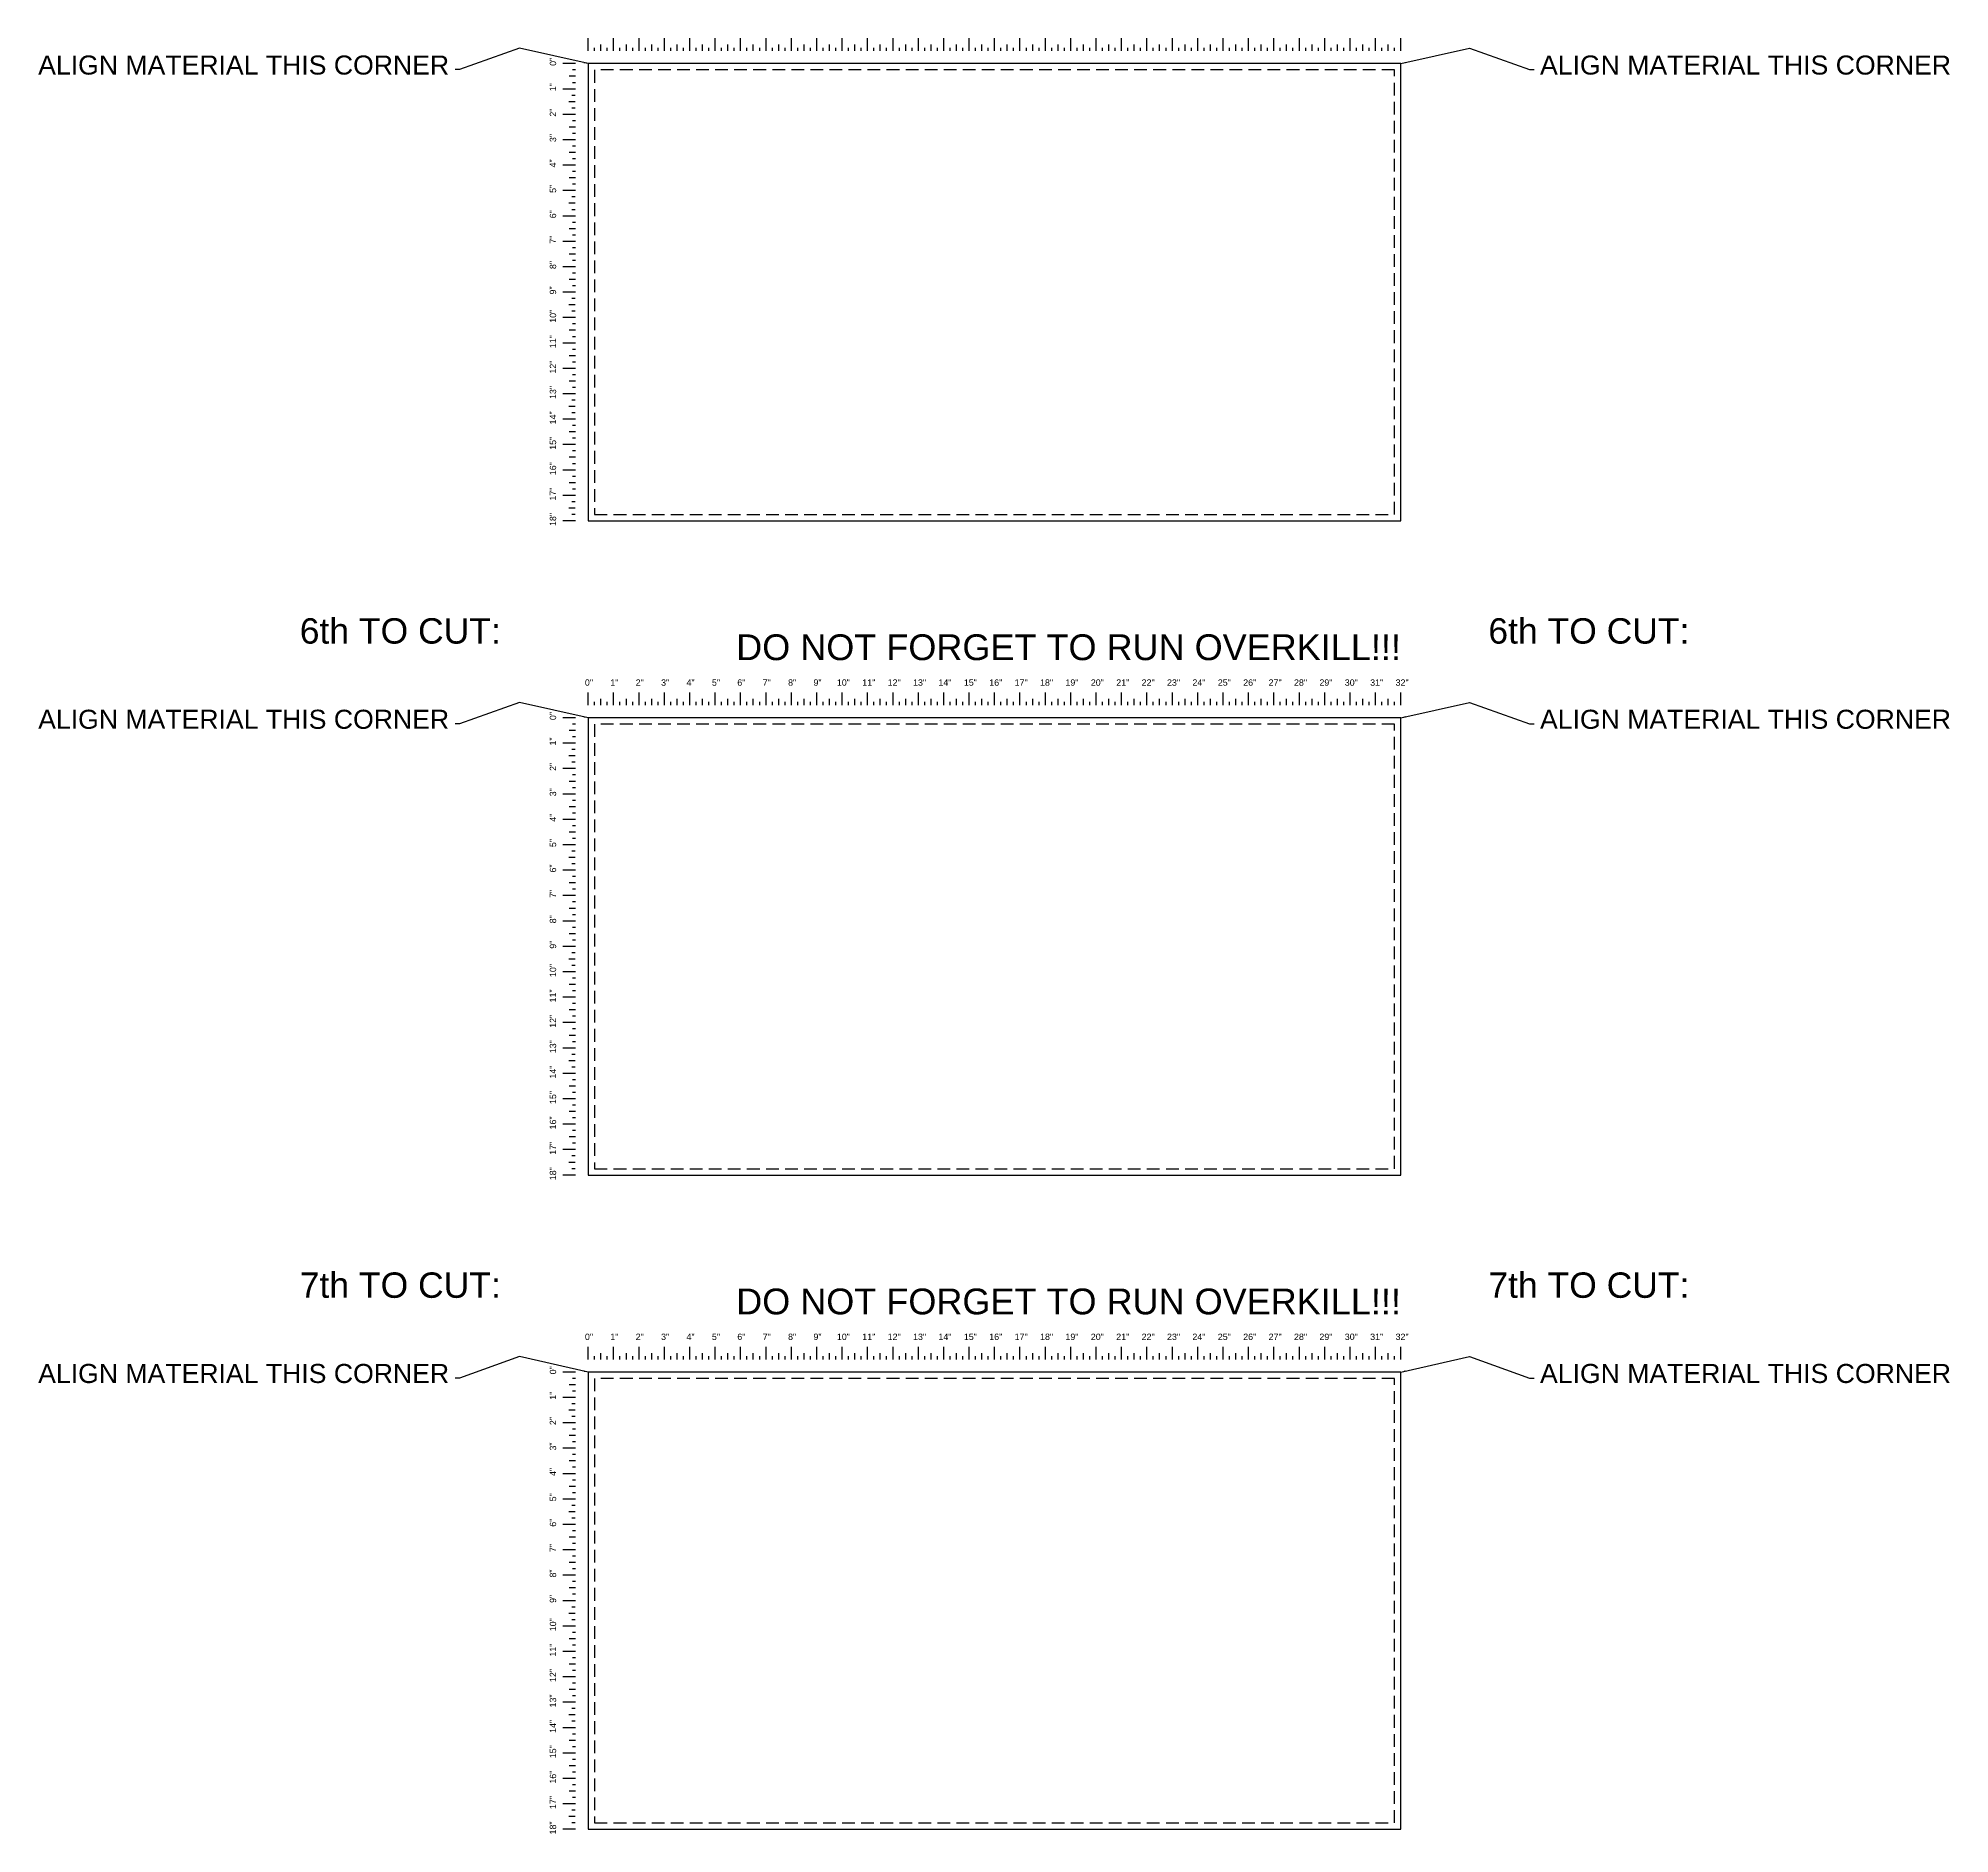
# Model space of a CAD drawing. Header units: inches. Extents: x 15 to 91, y 8 to 301.
# Drawn here: x 15.5 to 90.8, y 84.8 to 155.5 of the extents above; entities that cross this region are included whole.
import ezdxf

# ---------------------------------------------------------------- set-up
doc = ezdxf.new("R2010")
doc.units = ezdxf.units.IN
doc.header["$MEASUREMENT"] = 0
doc.linetypes.add('DASHED', pattern=[0.75, 0.5, -0.25])
doc.layers.get('Defpoints').update_dxf_attribs({"true_color": 0x000000})
doc.layers.add('2 - Engrave - Shallow (VECTOR)', color=1, linetype='Continuous', true_color=0xff0000)
doc.dimstyles.get("Standard").update_dxf_attribs({"dimtxt": 0.18, "dimasz": 0.18, "dimexe": 0.18, "dimexo": 0.0625, "dimgap": 0.09, "dimtad": 0, "dimtih": 1, "dimtoh": 1, "dimdec": 4, "dimzin": 0, "dimdsep": 46, "dimtxsty": 'Standard', "dimcen": 0.09, "dimadec": 0, "dimazin": 0, "dimtfac": 1, "dimtdec": 4, "dimtofl": 0, "dimtmove": 0, "dimatfit": 3, "dimfxl": 0, "dimtolj": 1, "dimtzin": 0, "dimarcsym": 0})

msp = doc.modelspace()

# ---------------------------------------------------------------- linework, layer by layer
at = {"layer": 'Defpoints'}
for p, q in [((37.14, 155.012), (37.14, 155.512)), ((37.39, 155.012), (37.39, 155.137)), ((37.64, 155.012), (37.64, 155.262)), ((37.89, 155.012), (37.89, 155.137)), ((38.14, 155.012), (38.14, 155.512)), ((38.39, 155.012), (38.39, 155.137)), ((38.64, 155.012), (38.64, 155.262)), ((38.89, 155.012), (38.89, 155.137)), ((39.14, 155.012), (39.14, 155.512)), ((39.39, 155.012), (39.39, 155.137)), ((39.64, 155.012), (39.64, 155.262)), ((39.89, 155.012), (39.89, 155.137)), ((40.14, 155.012), (40.14, 155.512)), ((40.39, 155.012), (40.39, 155.137)), ((40.64, 155.012), (40.64, 155.262)), ((40.89, 155.012), (40.89, 155.137)), ((41.14, 155.012), (41.14, 155.512)), ((41.39, 155.012), (41.39, 155.137)), ((41.64, 155.012), (41.64, 155.262)), ((41.89, 155.012), (41.89, 155.137)), ((42.14, 155.012), (42.14, 155.512)), ((42.39, 155.012), (42.39, 155.137)), ((42.64, 155.012), (42.64, 155.262)), ((42.89, 155.012), (42.89, 155.137)), ((43.14, 155.012), (43.14, 155.512)), ((43.39, 155.012), (43.39, 155.137)), ((43.64, 155.012), (43.64, 155.262)), ((43.89, 155.012), (43.89, 155.137)), ((44.14, 155.012), (44.14, 155.512)), ((44.39, 155.012), (44.39, 155.137)), ((44.64, 155.012), (44.64, 155.262)), ((44.89, 155.012), (44.89, 155.137)), ((45.14, 155.012), (45.14, 155.512)), ((45.39, 155.012), (45.39, 155.137)), ((45.64, 155.012), (45.64, 155.262)), ((45.89, 155.012), (45.89, 155.137)), ((46.14, 155.012), (46.14, 155.512)), ((46.39, 155.012), (46.39, 155.137)), ((46.64, 155.012), (46.64, 155.262)), ((46.89, 155.012), (46.89, 155.137)), ((47.14, 155.012), (47.14, 155.512)), ((47.39, 155.012), (47.39, 155.137)), ((47.64, 155.012), (47.64, 155.262)), ((47.89, 155.012), (47.89, 155.137)), ((48.14, 155.012), (48.14, 155.512)), ((48.39, 155.012), (48.39, 155.137)), ((48.64, 155.012), (48.64, 155.262)), ((48.89, 155.012), (48.89, 155.137)), ((49.14, 155.012), (49.14, 155.512)), ((49.39, 155.012), (49.39, 155.137)), ((49.64, 155.012), (49.64, 155.262)), ((49.89, 155.012), (49.89, 155.137)), ((50.14, 155.012), (50.14, 155.512)), ((50.39, 155.012), (50.39, 155.137)), ((50.64, 155.012), (50.64, 155.262)), ((50.89, 155.012), (50.89, 155.137)), ((51.14, 155.012), (51.14, 155.512)), ((51.39, 155.012), (51.39, 155.137)), ((51.64, 155.012), (51.64, 155.262)), ((51.89, 155.012), (51.89, 155.137)), ((52.14, 155.012), (52.14, 155.512)), ((52.39, 155.012), (52.39, 155.137)), ((52.64, 155.012), (52.64, 155.262)), ((52.89, 155.012), (52.89, 155.137)), ((53.14, 155.012), (53.14, 155.512)), ((53.39, 155.012), (53.39, 155.137)), ((53.64, 155.012), (53.64, 155.262)), ((53.89, 155.012), (53.89, 155.137)), ((54.14, 155.012), (54.14, 155.512)), ((54.39, 155.012), (54.39, 155.137)), ((54.64, 155.012), (54.64, 155.262)), ((54.89, 155.012), (54.89, 155.137)), ((55.14, 155.012), (55.14, 155.512)), ((55.39, 155.012), (55.39, 155.137)), ((55.64, 155.012), (55.64, 155.262)), ((55.89, 155.012), (55.89, 155.137)), ((56.14, 155.012), (56.14, 155.512)), ((56.39, 155.012), (56.39, 155.137)), ((56.64, 155.012), (56.64, 155.262)), ((56.89, 155.012), (56.89, 155.137)), ((57.14, 155.012), (57.14, 155.512)), ((57.39, 155.012), (57.39, 155.137)), ((57.64, 155.012), (57.64, 155.262)), ((57.89, 155.012), (57.89, 155.137)), ((58.14, 155.012), (58.14, 155.512)), ((58.39, 155.012), (58.39, 155.137)), ((58.64, 155.012), (58.64, 155.262)), ((58.89, 155.012), (58.89, 155.137)), ((59.14, 155.012), (59.14, 155.512)), ((59.39, 155.012), (59.39, 155.137)), ((59.64, 155.012), (59.64, 155.262)), ((59.89, 155.012), (59.89, 155.137)), ((60.14, 155.012), (60.14, 155.512)), ((60.39, 155.012), (60.39, 155.137)), ((60.64, 155.012), (60.64, 155.262)), ((60.89, 155.012), (60.89, 155.137)), ((61.14, 155.012), (61.14, 155.512)), ((61.39, 155.012), (61.39, 155.137)), ((61.64, 155.012), (61.64, 155.262)), ((61.89, 155.012), (61.89, 155.137)), ((62.14, 155.012), (62.14, 155.512)), ((62.39, 155.012), (62.39, 155.137)), ((62.64, 155.012), (62.64, 155.262)), ((62.89, 155.012), (62.89, 155.137)), ((63.14, 155.012), (63.14, 155.512)), ((63.39, 155.012), (63.39, 155.137)), ((63.64, 155.012), (63.64, 155.262)), ((63.89, 155.012), (63.89, 155.137)), ((64.14, 155.012), (64.14, 155.512)), ((64.39, 155.012), (64.39, 155.137)), ((64.64, 155.012), (64.64, 155.262)), ((64.89, 155.012), (64.89, 155.137)), ((65.14, 155.012), (65.14, 155.512)), ((65.39, 155.012), (65.39, 155.137)), ((65.64, 155.012), (65.64, 155.262)), ((65.89, 155.012), (65.89, 155.137)), ((66.14, 155.012), (66.14, 155.512)), ((66.39, 155.012), (66.39, 155.137)), ((66.64, 155.012), (66.64, 155.262)), ((66.89, 155.012), (66.89, 155.137)), ((67.14, 155.012), (67.14, 155.512)), ((67.39, 155.012), (67.39, 155.137)), ((67.64, 155.012), (67.64, 155.262)), ((67.89, 155.012), (67.89, 155.137)), ((68.14, 155.012), (68.14, 155.512)), ((68.39, 155.012), (68.39, 155.137)), ((68.64, 155.012), (68.64, 155.262)), ((68.89, 155.012), (68.89, 155.137)), ((69.14, 155.012), (69.14, 155.512)), ((36.64, 154.512), (36.14, 154.512)), ((36.64, 154.012), (36.39, 154.012)), ((36.64, 154.262), (36.515, 154.262)), ((36.64, 153.762), (36.515, 153.762)), ((36.64, 153.512), (36.14, 153.512)), ((36.625, 153.012), (36.375, 153.012)), ((36.625, 153.262), (36.5, 153.262)), ((36.64, 152.512), (36.14, 152.512)), ((36.625, 152.762), (36.5, 152.762)), ((36.64, 152.262), (36.515, 152.262)), ((36.64, 151.512), (36.14, 151.512)), ((36.64, 152.012), (36.39, 152.012)), ((36.64, 151.762), (36.515, 151.762)), ((36.64, 151.012), (36.39, 151.012)), ((36.64, 151.262), (36.515, 151.262)), ((36.64, 150.762), (36.515, 150.762)), ((36.64, 150.512), (36.14, 150.512)), ((36.64, 150.012), (36.39, 150.012)), ((36.64, 150.262), (36.515, 150.262)), ((36.64, 149.512), (36.14, 149.512)), ((36.625, 149.262), (36.5, 149.262)), ((36.64, 149.762), (36.515, 149.762)), ((36.64, 148.512), (36.14, 148.512)), ((36.625, 149.012), (36.375, 149.012)), ((36.625, 148.762), (36.5, 148.762)), ((36.64, 148.012), (36.39, 148.012)), ((36.64, 148.262), (36.515, 148.262)), ((36.64, 147.762), (36.515, 147.762)), ((36.64, 147.512), (36.14, 147.512)), ((36.64, 147.012), (36.39, 147.012)), ((36.64, 147.262), (36.515, 147.262)), ((36.64, 146.512), (36.14, 146.512)), ((36.64, 146.762), (36.515, 146.762)), ((36.64, 146.262), (36.515, 146.262)), ((36.64, 145.512), (36.14, 145.512)), ((36.64, 146.012), (36.39, 146.012)), ((36.64, 145.762), (36.515, 145.762)), ((36.625, 145.012), (36.375, 145.012)), ((36.625, 145.262), (36.5, 145.262)), ((36.625, 144.762), (36.5, 144.762)), ((36.64, 144.512), (36.14, 144.512)), ((36.64, 144.012), (36.39, 144.012)), ((36.64, 144.262), (36.515, 144.262)), ((36.64, 143.512), (36.14, 143.512)), ((36.64, 143.012), (36.39, 143.012)), ((36.64, 143.762), (36.515, 143.762)), ((36.64, 143.262), (36.515, 143.262)), ((36.64, 142.512), (36.14, 142.512)), ((36.64, 142.762), (36.515, 142.762)), ((36.64, 142.262), (36.515, 142.262)), ((36.64, 141.512), (36.14, 141.512)), ((36.64, 142.012), (36.39, 142.012)), ((36.64, 141.762), (36.515, 141.762)), ((36.625, 141.012), (36.375, 141.012)), ((36.625, 141.262), (36.5, 141.262)), ((36.625, 140.762), (36.5, 140.762)), ((36.64, 140.512), (36.14, 140.512)), ((36.64, 140.012), (36.39, 140.012)), ((36.64, 140.262), (36.515, 140.262)), ((36.64, 139.512), (36.14, 139.512)), ((36.64, 139.762), (36.515, 139.762)), ((36.64, 139.262), (36.515, 139.262)), ((36.64, 138.512), (36.14, 138.512)), ((36.64, 139.012), (36.39, 139.012)), ((36.64, 138.762), (36.515, 138.762)), ((36.64, 138.012), (36.39, 138.012)), ((36.64, 138.262), (36.515, 138.262)), ((36.64, 137.762), (36.515, 137.762)), ((36.64, 137.512), (36.14, 137.512)), ((36.625, 137.012), (36.375, 137.012)), ((36.625, 137.262), (36.5, 137.262)), ((36.64, 136.512), (36.14, 136.512)), ((36.625, 136.762), (36.5, 136.762)), ((37.14, 129.255), (37.14, 129.755)), ((37.64, 129.255), (37.64, 129.505)), ((38.14, 129.255), (38.14, 129.755)), ((38.64, 129.255), (38.64, 129.505)), ((39.14, 129.255), (39.14, 129.755)), ((39.64, 129.255), (39.64, 129.505)), ((40.14, 129.255), (40.14, 129.755)), ((40.64, 129.255), (40.64, 129.505)), ((41.14, 129.255), (41.14, 129.755)), ((41.64, 129.255), (41.64, 129.505)), ((42.14, 129.255), (42.14, 129.755)), ((42.64, 129.255), (42.64, 129.505)), ((43.14, 129.255), (43.14, 129.755)), ((43.64, 129.255), (43.64, 129.505)), ((44.14, 129.255), (44.14, 129.755)), ((44.64, 129.255), (44.64, 129.505)), ((45.14, 129.255), (45.14, 129.755)), ((45.64, 129.255), (45.64, 129.505)), ((46.14, 129.255), (46.14, 129.755)), ((46.64, 129.255), (46.64, 129.505)), ((47.14, 129.255), (47.14, 129.755)), ((47.64, 129.255), (47.64, 129.505)), ((48.14, 129.255), (48.14, 129.755)), ((48.64, 129.255), (48.64, 129.505)), ((49.14, 129.255), (49.14, 129.755)), ((49.64, 129.255), (49.64, 129.505)), ((50.14, 129.255), (50.14, 129.755)), ((50.64, 129.255), (50.64, 129.505)), ((51.14, 129.255), (51.14, 129.755)), ((51.64, 129.255), (51.64, 129.505)), ((52.14, 129.255), (52.14, 129.755)), ((52.64, 129.255), (52.64, 129.505)), ((53.14, 129.255), (53.14, 129.755)), ((53.64, 129.255), (53.64, 129.505)), ((54.14, 129.255), (54.14, 129.755)), ((54.64, 129.255), (54.64, 129.505)), ((55.14, 129.255), (55.14, 129.755)), ((55.64, 129.255), (55.64, 129.505)), ((56.14, 129.255), (56.14, 129.755)), ((56.64, 129.255), (56.64, 129.505)), ((57.14, 129.255), (57.14, 129.755)), ((57.64, 129.255), (57.64, 129.505)), ((58.14, 129.255), (58.14, 129.755)), ((58.64, 129.255), (58.64, 129.505)), ((59.14, 129.255), (59.14, 129.755)), ((59.64, 129.255), (59.64, 129.505)), ((60.14, 129.255), (60.14, 129.755)), ((60.64, 129.255), (60.64, 129.505)), ((61.14, 129.255), (61.14, 129.755)), ((61.64, 129.255), (61.64, 129.505)), ((62.14, 129.255), (62.14, 129.755)), ((62.64, 129.255), (62.64, 129.505)), ((63.14, 129.255), (63.14, 129.755)), ((63.64, 129.255), (63.64, 129.505)), ((64.14, 129.255), (64.14, 129.755)), ((64.64, 129.255), (64.64, 129.505)), ((65.14, 129.255), (65.14, 129.755)), ((65.64, 129.255), (65.64, 129.505)), ((66.14, 129.255), (66.14, 129.755)), ((66.64, 129.255), (66.64, 129.505)), ((67.14, 129.255), (67.14, 129.755)), ((67.64, 129.255), (67.64, 129.505)), ((68.14, 129.255), (68.14, 129.755)), ((68.64, 129.255), (68.64, 129.505)), ((69.14, 129.255), (69.14, 129.755)), ((36.64, 128.755), (36.14, 128.755)), ((37.39, 129.255), (37.39, 129.38)), ((37.89, 129.255), (37.89, 129.38)), ((38.39, 129.255), (38.39, 129.38)), ((38.89, 129.255), (38.89, 129.38)), ((39.39, 129.255), (39.39, 129.38)), ((39.89, 129.255), (39.89, 129.38)), ((40.39, 129.255), (40.39, 129.38)), ((40.89, 129.255), (40.89, 129.38)), ((41.39, 129.255), (41.39, 129.38)), ((41.89, 129.255), (41.89, 129.38)), ((42.39, 129.255), (42.39, 129.38)), ((42.89, 129.255), (42.89, 129.38)), ((43.39, 129.255), (43.39, 129.38)), ((43.89, 129.255), (43.89, 129.38)), ((44.39, 129.255), (44.39, 129.38)), ((44.89, 129.255), (44.89, 129.38)), ((45.39, 129.255), (45.39, 129.38)), ((45.89, 129.255), (45.89, 129.38)), ((46.39, 129.255), (46.39, 129.38)), ((46.89, 129.255), (46.89, 129.38)), ((47.39, 129.255), (47.39, 129.38)), ((47.89, 129.255), (47.89, 129.38)), ((48.39, 129.255), (48.39, 129.38)), ((48.89, 129.255), (48.89, 129.38)), ((49.39, 129.255), (49.39, 129.38)), ((49.89, 129.255), (49.89, 129.38)), ((50.39, 129.255), (50.39, 129.38)), ((50.89, 129.255), (50.89, 129.38)), ((51.39, 129.255), (51.39, 129.38)), ((51.89, 129.255), (51.89, 129.38)), ((52.39, 129.255), (52.39, 129.38)), ((52.89, 129.255), (52.89, 129.38)), ((53.39, 129.255), (53.39, 129.38)), ((53.89, 129.255), (53.89, 129.38)), ((54.39, 129.255), (54.39, 129.38)), ((54.89, 129.255), (54.89, 129.38)), ((55.39, 129.255), (55.39, 129.38)), ((55.89, 129.255), (55.89, 129.38)), ((56.39, 129.255), (56.39, 129.38)), ((56.89, 129.255), (56.89, 129.38)), ((57.39, 129.255), (57.39, 129.38)), ((57.89, 129.255), (57.89, 129.38)), ((58.39, 129.255), (58.39, 129.38)), ((58.89, 129.255), (58.89, 129.38)), ((59.39, 129.255), (59.39, 129.38)), ((59.89, 129.255), (59.89, 129.38)), ((60.39, 129.255), (60.39, 129.38)), ((60.89, 129.255), (60.89, 129.38)), ((61.39, 129.255), (61.39, 129.38)), ((61.89, 129.255), (61.89, 129.38)), ((62.39, 129.255), (62.39, 129.38)), ((62.89, 129.255), (62.89, 129.38)), ((63.39, 129.255), (63.39, 129.38)), ((63.89, 129.255), (63.89, 129.38)), ((64.39, 129.255), (64.39, 129.38)), ((64.89, 129.255), (64.89, 129.38)), ((65.39, 129.255), (65.39, 129.38)), ((65.89, 129.255), (65.89, 129.38)), ((66.39, 129.255), (66.39, 129.38)), ((66.89, 129.255), (66.89, 129.38)), ((67.39, 129.255), (67.39, 129.38)), ((67.89, 129.255), (67.89, 129.38)), ((68.39, 129.255), (68.39, 129.38)), ((68.89, 129.255), (68.89, 129.38)), ((36.64, 128.255), (36.39, 128.255)), ((36.64, 128.505), (36.515, 128.505)), ((36.64, 128.005), (36.515, 128.005)), ((36.64, 127.755), (36.14, 127.755)), ((36.625, 127.255), (36.375, 127.255)), ((36.625, 127.505), (36.5, 127.505)), ((36.64, 126.755), (36.14, 126.755)), ((36.625, 127.005), (36.5, 127.005)), ((36.64, 126.505), (36.515, 126.505)), ((36.64, 125.755), (36.14, 125.755)), ((36.64, 126.255), (36.39, 126.255)), ((36.64, 126.005), (36.515, 126.005)), ((36.64, 125.255), (36.39, 125.255)), ((36.64, 125.505), (36.515, 125.505)), ((36.64, 125.005), (36.515, 125.005)), ((36.64, 124.755), (36.14, 124.755)), ((36.64, 124.255), (36.39, 124.255)), ((36.64, 124.505), (36.515, 124.505)), ((36.64, 123.755), (36.14, 123.755)), ((36.625, 123.505), (36.5, 123.505)), ((36.64, 124.005), (36.515, 124.005)), ((36.64, 122.755), (36.14, 122.755)), ((36.625, 123.255), (36.375, 123.255)), ((36.625, 123.005), (36.5, 123.005)), ((36.64, 122.255), (36.39, 122.255)), ((36.64, 122.505), (36.515, 122.505)), ((36.64, 122.005), (36.515, 122.005)), ((36.64, 121.755), (36.14, 121.755)), ((36.64, 121.255), (36.39, 121.255)), ((36.64, 121.505), (36.515, 121.505)), ((36.64, 120.755), (36.14, 120.755)), ((36.64, 121.005), (36.515, 121.005)), ((36.64, 120.505), (36.515, 120.505)), ((36.64, 119.755), (36.14, 119.755)), ((36.64, 120.255), (36.39, 120.255)), ((36.64, 120.005), (36.515, 120.005)), ((36.625, 119.255), (36.375, 119.255)), ((36.625, 119.505), (36.5, 119.505)), ((36.625, 119.005), (36.5, 119.005)), ((36.64, 118.755), (36.14, 118.755)), ((36.64, 118.255), (36.39, 118.255)), ((36.64, 118.505), (36.515, 118.505)), ((36.64, 117.755), (36.14, 117.755)), ((36.64, 118.005), (36.515, 118.005)), ((36.64, 117.505), (36.515, 117.505)), ((36.64, 116.755), (36.14, 116.755)), ((36.64, 117.255), (36.39, 117.255)), ((36.64, 117.005), (36.515, 117.005)), ((36.64, 116.255), (36.39, 116.255)), ((36.64, 116.505), (36.515, 116.505)), ((36.64, 116.005), (36.515, 116.005)), ((36.64, 115.755), (36.14, 115.755)), ((36.625, 115.255), (36.375, 115.255)), ((36.625, 115.505), (36.5, 115.505)), ((36.64, 114.755), (36.14, 114.755)), ((36.625, 115.005), (36.5, 115.005)), ((36.64, 114.505), (36.515, 114.505)), ((36.64, 113.755), (36.14, 113.755)), ((36.64, 114.255), (36.39, 114.255)), ((36.64, 114.005), (36.515, 114.005)), ((36.64, 113.255), (36.39, 113.255)), ((36.64, 113.505), (36.515, 113.505)), ((36.64, 113.005), (36.515, 113.005)), ((36.64, 112.755), (36.14, 112.755)), ((36.64, 112.255), (36.39, 112.255)), ((36.64, 112.505), (36.515, 112.505)), ((36.64, 111.755), (36.14, 111.755)), ((36.625, 111.505), (36.5, 111.505)), ((36.64, 112.005), (36.515, 112.005)), ((36.64, 110.755), (36.14, 110.755)), ((36.625, 111.255), (36.375, 111.255)), ((36.625, 111.005), (36.5, 111.005)), ((37.14, 103.498), (37.14, 103.998)), ((38.14, 103.498), (38.14, 103.998)), ((39.14, 103.498), (39.14, 103.998)), ((40.14, 103.498), (40.14, 103.998)), ((41.14, 103.498), (41.14, 103.998)), ((42.14, 103.498), (42.14, 103.998)), ((43.14, 103.498), (43.14, 103.998)), ((44.14, 103.498), (44.14, 103.998)), ((45.14, 103.498), (45.14, 103.998)), ((46.14, 103.498), (46.14, 103.998)), ((47.14, 103.498), (47.14, 103.998)), ((48.14, 103.498), (48.14, 103.998)), ((49.14, 103.498), (49.14, 103.998)), ((50.14, 103.498), (50.14, 103.998)), ((51.14, 103.498), (51.14, 103.998)), ((52.14, 103.498), (52.14, 103.998)), ((53.14, 103.498), (53.14, 103.998)), ((54.14, 103.498), (54.14, 103.998)), ((55.14, 103.498), (55.14, 103.998)), ((56.14, 103.498), (56.14, 103.998)), ((57.14, 103.498), (57.14, 103.998)), ((58.14, 103.498), (58.14, 103.998)), ((59.14, 103.498), (59.14, 103.998)), ((60.14, 103.498), (60.14, 103.998)), ((61.14, 103.498), (61.14, 103.998)), ((62.14, 103.498), (62.14, 103.998)), ((63.14, 103.498), (63.14, 103.998)), ((64.14, 103.498), (64.14, 103.998)), ((65.14, 103.498), (65.14, 103.998)), ((66.14, 103.498), (66.14, 103.998)), ((67.14, 103.498), (67.14, 103.998)), ((68.14, 103.498), (68.14, 103.998)), ((69.14, 103.498), (69.14, 103.998)), ((37.39, 103.498), (37.39, 103.623)), ((37.64, 103.498), (37.64, 103.748)), ((37.89, 103.498), (37.89, 103.623)), ((38.39, 103.498), (38.39, 103.623)), ((38.64, 103.498), (38.64, 103.748)), ((38.89, 103.498), (38.89, 103.623)), ((39.39, 103.498), (39.39, 103.623)), ((39.64, 103.498), (39.64, 103.748)), ((39.89, 103.498), (39.89, 103.623)), ((40.39, 103.498), (40.39, 103.623)), ((40.64, 103.498), (40.64, 103.748)), ((40.89, 103.498), (40.89, 103.623)), ((41.39, 103.498), (41.39, 103.623)), ((41.64, 103.498), (41.64, 103.748)), ((41.89, 103.498), (41.89, 103.623)), ((42.39, 103.498), (42.39, 103.623)), ((42.64, 103.498), (42.64, 103.748)), ((42.89, 103.498), (42.89, 103.623)), ((43.39, 103.498), (43.39, 103.623)), ((43.64, 103.498), (43.64, 103.748)), ((43.89, 103.498), (43.89, 103.623)), ((44.39, 103.498), (44.39, 103.623)), ((44.64, 103.498), (44.64, 103.748)), ((44.89, 103.498), (44.89, 103.623)), ((45.39, 103.498), (45.39, 103.623)), ((45.64, 103.498), (45.64, 103.748)), ((45.89, 103.498), (45.89, 103.623)), ((46.39, 103.498), (46.39, 103.623)), ((46.64, 103.498), (46.64, 103.748)), ((46.89, 103.498), (46.89, 103.623)), ((47.39, 103.498), (47.39, 103.623)), ((47.64, 103.498), (47.64, 103.748)), ((47.89, 103.498), (47.89, 103.623)), ((48.39, 103.498), (48.39, 103.623)), ((48.64, 103.498), (48.64, 103.748)), ((48.89, 103.498), (48.89, 103.623)), ((49.39, 103.498), (49.39, 103.623)), ((49.64, 103.498), (49.64, 103.748)), ((49.89, 103.498), (49.89, 103.623)), ((50.39, 103.498), (50.39, 103.623)), ((50.64, 103.498), (50.64, 103.748)), ((50.89, 103.498), (50.89, 103.623)), ((51.39, 103.498), (51.39, 103.623)), ((51.64, 103.498), (51.64, 103.748)), ((51.89, 103.498), (51.89, 103.623)), ((52.39, 103.498), (52.39, 103.623)), ((52.64, 103.498), (52.64, 103.748)), ((52.89, 103.498), (52.89, 103.623)), ((53.39, 103.498), (53.39, 103.623)), ((53.64, 103.498), (53.64, 103.748)), ((53.89, 103.498), (53.89, 103.623)), ((54.39, 103.498), (54.39, 103.623)), ((54.64, 103.498), (54.64, 103.748)), ((54.89, 103.498), (54.89, 103.623)), ((55.39, 103.498), (55.39, 103.623)), ((55.64, 103.498), (55.64, 103.748)), ((55.89, 103.498), (55.89, 103.623)), ((56.39, 103.498), (56.39, 103.623)), ((56.64, 103.498), (56.64, 103.748)), ((56.89, 103.498), (56.89, 103.623)), ((57.39, 103.498), (57.39, 103.623)), ((57.64, 103.498), (57.64, 103.748)), ((57.89, 103.498), (57.89, 103.623)), ((58.39, 103.498), (58.39, 103.623)), ((58.64, 103.498), (58.64, 103.748)), ((58.89, 103.498), (58.89, 103.623)), ((59.39, 103.498), (59.39, 103.623)), ((59.64, 103.498), (59.64, 103.748)), ((59.89, 103.498), (59.89, 103.623)), ((60.39, 103.498), (60.39, 103.623)), ((60.64, 103.498), (60.64, 103.748)), ((60.89, 103.498), (60.89, 103.623)), ((61.39, 103.498), (61.39, 103.623)), ((61.64, 103.498), (61.64, 103.748)), ((61.89, 103.498), (61.89, 103.623)), ((62.39, 103.498), (62.39, 103.623)), ((62.64, 103.498), (62.64, 103.748)), ((62.89, 103.498), (62.89, 103.623)), ((63.39, 103.498), (63.39, 103.623)), ((63.64, 103.498), (63.64, 103.748)), ((63.89, 103.498), (63.89, 103.623)), ((64.39, 103.498), (64.39, 103.623)), ((64.64, 103.498), (64.64, 103.748)), ((64.89, 103.498), (64.89, 103.623)), ((65.39, 103.498), (65.39, 103.623)), ((65.64, 103.498), (65.64, 103.748)), ((65.89, 103.498), (65.89, 103.623)), ((66.39, 103.498), (66.39, 103.623)), ((66.64, 103.498), (66.64, 103.748)), ((66.89, 103.498), (66.89, 103.623)), ((67.39, 103.498), (67.39, 103.623)), ((67.64, 103.498), (67.64, 103.748)), ((67.89, 103.498), (67.89, 103.623)), ((68.39, 103.498), (68.39, 103.623)), ((68.64, 103.498), (68.64, 103.748)), ((68.89, 103.498), (68.89, 103.623)), ((36.64, 102.998), (36.14, 102.998)), ((36.64, 102.498), (36.39, 102.498)), ((36.64, 102.748), (36.515, 102.748)), ((36.64, 101.998), (36.14, 101.998)), ((36.625, 101.748), (36.5, 101.748)), ((36.64, 102.248), (36.515, 102.248)), ((36.64, 100.998), (36.14, 100.998)), ((36.625, 101.498), (36.375, 101.498)), ((36.625, 101.248), (36.5, 101.248)), ((36.64, 100.498), (36.39, 100.498)), ((36.64, 100.748), (36.515, 100.748)), ((36.64, 100.248), (36.515, 100.248)), ((36.64, 99.998), (36.14, 99.998)), ((36.64, 99.498), (36.39, 99.498)), ((36.64, 99.748), (36.515, 99.748)), ((36.64, 98.998), (36.14, 98.998)), ((36.64, 99.248), (36.515, 99.248)), ((36.64, 98.748), (36.515, 98.748)), ((36.64, 97.998), (36.14, 97.998)), ((36.64, 98.498), (36.39, 98.498)), ((36.64, 98.248), (36.515, 98.248)), ((36.625, 97.498), (36.375, 97.498)), ((36.625, 97.748), (36.5, 97.748)), ((36.625, 97.248), (36.5, 97.248)), ((36.64, 96.998), (36.14, 96.998)), ((36.64, 96.498), (36.39, 96.498)), ((36.64, 96.748), (36.515, 96.748)), ((36.64, 95.998), (36.14, 95.998)), ((36.64, 96.248), (36.515, 96.248)), ((36.64, 95.748), (36.515, 95.748)), ((36.64, 94.998), (36.14, 94.998)), ((36.64, 95.498), (36.39, 95.498)), ((36.64, 95.248), (36.515, 95.248)), ((36.64, 94.498), (36.39, 94.498)), ((36.64, 94.748), (36.515, 94.748)), ((36.64, 94.248), (36.515, 94.248)), ((36.64, 93.998), (36.14, 93.998)), ((36.625, 93.498), (36.375, 93.498)), ((36.625, 93.748), (36.5, 93.748)), ((36.64, 92.998), (36.14, 92.998)), ((36.625, 93.248), (36.5, 93.248)), ((36.64, 92.748), (36.515, 92.748)), ((36.64, 91.998), (36.14, 91.998)), ((36.64, 92.498), (36.39, 92.498)), ((36.64, 92.248), (36.515, 92.248)), ((36.64, 91.498), (36.39, 91.498)), ((36.64, 91.748), (36.515, 91.748)), ((36.64, 91.248), (36.515, 91.248)), ((36.64, 90.998), (36.14, 90.998)), ((36.64, 90.498), (36.39, 90.498)), ((36.64, 90.748), (36.515, 90.748)), ((36.64, 89.998), (36.14, 89.998)), ((36.625, 89.748), (36.5, 89.748)), ((36.64, 90.248), (36.515, 90.248)), ((36.64, 88.998), (36.14, 88.998)), ((36.625, 89.498), (36.375, 89.498)), ((36.625, 89.248), (36.5, 89.248)), ((36.64, 88.498), (36.39, 88.498)), ((36.64, 88.748), (36.515, 88.748)), ((36.64, 88.248), (36.515, 88.248)), ((36.64, 87.998), (36.14, 87.998)), ((36.64, 87.498), (36.39, 87.498)), ((36.64, 87.748), (36.515, 87.748)), ((36.64, 86.998), (36.14, 86.998)), ((36.64, 87.248), (36.515, 87.248)), ((36.64, 86.748), (36.515, 86.748)), ((36.64, 85.998), (36.14, 85.998)), ((36.64, 86.498), (36.39, 86.498)), ((36.64, 86.248), (36.515, 86.248)), ((36.625, 85.498), (36.375, 85.498)), ((36.625, 85.748), (36.5, 85.748)), ((36.625, 85.248), (36.5, 85.248)), ((36.64, 84.998), (36.14, 84.998))]:
    msp.add_line(p, q, dxfattribs=at)
for points in [[(37.14, 136.512), (69.14, 136.512), (69.14, 154.512), (37.14, 154.512)], [(37.14, 110.755), (69.14, 110.755), (69.14, 128.755), (37.14, 128.755)], [(37.14, 84.998), (69.14, 84.998), (69.14, 102.998), (37.14, 102.998)]]:
    msp.add_lwpolyline(points, close=True, dxfattribs=at)
at = {"layer": 'Defpoints', "linetype": 'DASHED'}
for points in [[(37.39, 136.762), (68.89, 136.762), (68.89, 154.262), (37.39, 154.262)], [(37.39, 111.005), (68.89, 111.005), (68.89, 128.505), (37.39, 128.505)], [(37.39, 85.248), (68.89, 85.248), (68.89, 102.748), (37.39, 102.748)]]:
    msp.add_lwpolyline(points, close=True, dxfattribs=at)

# ---------------------------------------------------------------- texts
at = {"layer": '2 - Engrave - Shallow (VECTOR)', "char_height": 1.01586, "width": 27.7709, "attachment_point": 3, "line_spacing_factor": 0.963855}
for insert in [(69.14, 132.043), (69.14, 106.286)]:
    msp.add_mtext('\\fArial;DO NOT FORGET TO RUN OVERKILL!!!', dxfattribs=dict(at, insert=insert))
at = {"layer": 'Defpoints', "line_spacing_factor": 0.963855}
for s, insert, char_height, width, attachment_point in [('\\fArial;ALIGN MATERIAL THIS CORNER', (31.663, 154.831), 0.75, 17.3494, 3), ('\\fArial;ALIGN MATERIAL THIS CORNER', (74.617, 154.831), 0.75, 17.3494, 1), ('\\fArial;6th TO CUT:', (29.739, 132.677), 1, 8.80723, 2), ('\\fArial;6th TO CUT:', (76.541, 132.677), 1, 8.80723, 2), ('\\fArial;0"', (37.327, 130.269), 0.25, 0.54819, 3), ('\\fArial;1"', (38.327, 130.269), 0.25, 0.5241, 3), ('\\fArial;2"', (39.327, 130.269), 0.25, 0.55271, 3), ('\\fArial;3"', (40.327, 130.269), 0.25, 0.54819, 3), ('\\fArial;4"', (41.327, 130.269), 0.25, 0.55873, 3), ('\\fArial;5"', (42.327, 130.269), 0.25, 0.54819, 3), ('\\fArial;6"', (43.327, 130.269), 0.25, 0.5497, 3), ('\\fArial;7"', (44.327, 130.269), 0.25, 0.54669, 3), ('\\fArial;8"', (45.327, 130.269), 0.25, 0.54819, 3), ('\\fArial;9"', (46.327, 130.269), 0.25, 0.54819, 3), ('\\fArial;10"', (47.442, 130.269), 0.25, 0.7244, 3), ('\\fArial;11"', (48.442, 130.269), 0.25, 0.6988, 3), ('\\fArial;12"', (49.442, 130.269), 0.25, 0.7244, 3), ('\\fArial;13"', (50.442, 130.269), 0.25, 0.7244, 3), ('\\fArial;14"', (51.442, 130.269), 0.25, 0.7244, 3), ('\\fArial;15"', (52.442, 130.269), 0.25, 0.7244, 3), ('\\fArial;16"', (53.442, 130.269), 0.25, 0.7244, 3), ('\\fArial;17"', (54.442, 130.269), 0.25, 0.7244, 3), ('\\fArial;18"', (55.442, 130.269), 0.25, 0.7244, 3), ('\\fArial;19"', (56.442, 130.269), 0.25, 0.7244, 3), ('\\fArial;20"', (57.442, 130.269), 0.25, 0.75301, 3), ('\\fArial;21"', (58.442, 130.269), 0.25, 0.75301, 3), ('\\fArial;22"', (59.442, 130.269), 0.25, 0.75301, 3), ('\\fArial;23"', (60.442, 130.269), 0.25, 0.75301, 3), ('\\fArial;24"', (61.442, 130.269), 0.25, 0.75301, 3), ('\\fArial;25"', (62.442, 130.269), 0.25, 0.75301, 3), ('\\fArial;26"', (63.442, 130.269), 0.25, 0.75301, 3), ('\\fArial;27"', (64.442, 130.269), 0.25, 0.75301, 3), ('\\fArial;28"', (65.442, 130.269), 0.25, 0.75301, 3), ('\\fArial;29"', (66.442, 130.269), 0.25, 0.75301, 3), ('\\fArial;30"', (67.442, 130.269), 0.25, 0.74849, 3), ('\\fArial;31"', (68.442, 130.269), 0.25, 0.74849, 3), ('\\fArial;32"', (69.442, 130.269), 0.25, 0.74849, 3), ('\\fArial;ALIGN MATERIAL THIS CORNER', (31.663, 129.074), 0.75, 17.3494, 3), ('\\fArial;ALIGN MATERIAL THIS CORNER', (74.617, 129.074), 0.75, 17.3494, 1), ('\\fArial;7th TO CUT:', (29.739, 106.921), 1, 8.78916, 2), ('\\fArial;7th TO CUT:', (76.541, 106.921), 1, 8.78916, 2), ('\\fArial;0"', (37.327, 104.512), 0.25, 0.54819, 3), ('\\fArial;1"', (38.327, 104.512), 0.25, 0.5241, 3), ('\\fArial;2"', (39.327, 104.512), 0.25, 0.55271, 3), ('\\fArial;3"', (40.327, 104.512), 0.25, 0.54819, 3), ('\\fArial;4"', (41.327, 104.512), 0.25, 0.55873, 3), ('\\fArial;5"', (42.327, 104.512), 0.25, 0.54819, 3), ('\\fArial;6"', (43.327, 104.512), 0.25, 0.5497, 3), ('\\fArial;7"', (44.327, 104.512), 0.25, 0.54669, 3), ('\\fArial;8"', (45.327, 104.512), 0.25, 0.54819, 3), ('\\fArial;9"', (46.327, 104.512), 0.25, 0.54819, 3), ('\\fArial;10"', (47.442, 104.512), 0.25, 0.7244, 3), ('\\fArial;11"', (48.442, 104.512), 0.25, 0.6988, 3), ('\\fArial;12"', (49.442, 104.512), 0.25, 0.7244, 3), ('\\fArial;13"', (50.442, 104.512), 0.25, 0.7244, 3), ('\\fArial;14"', (51.442, 104.512), 0.25, 0.7244, 3), ('\\fArial;15"', (52.442, 104.512), 0.25, 0.7244, 3), ('\\fArial;16"', (53.442, 104.512), 0.25, 0.7244, 3), ('\\fArial;17"', (54.442, 104.512), 0.25, 0.7244, 3), ('\\fArial;18"', (55.442, 104.512), 0.25, 0.7244, 3), ('\\fArial;19"', (56.442, 104.512), 0.25, 0.7244, 3), ('\\fArial;20"', (57.442, 104.512), 0.25, 0.75301, 3), ('\\fArial;21"', (58.442, 104.512), 0.25, 0.75301, 3), ('\\fArial;22"', (59.442, 104.512), 0.25, 0.75301, 3), ('\\fArial;23"', (60.442, 104.512), 0.25, 0.75301, 3), ('\\fArial;24"', (61.442, 104.512), 0.25, 0.75301, 3), ('\\fArial;25"', (62.442, 104.512), 0.25, 0.75301, 3), ('\\fArial;26"', (63.442, 104.512), 0.25, 0.75301, 3), ('\\fArial;27"', (64.442, 104.512), 0.25, 0.75301, 3), ('\\fArial;28"', (65.442, 104.512), 0.25, 0.75301, 3), ('\\fArial;29"', (66.442, 104.512), 0.25, 0.75301, 3), ('\\fArial;30"', (67.442, 104.512), 0.25, 0.74849, 3), ('\\fArial;31"', (68.442, 104.512), 0.25, 0.74849, 3), ('\\fArial;32"', (69.442, 104.512), 0.25, 0.74849, 3), ('\\fArial;ALIGN MATERIAL THIS CORNER', (31.663, 103.318), 0.75, 17.3494, 3), ('\\fArial;ALIGN MATERIAL THIS CORNER', (74.617, 103.318), 0.75, 17.3494, 1)]:
    msp.add_mtext(s, dxfattribs=dict(at, insert=insert, char_height=char_height, width=width, attachment_point=attachment_point))
at = {"layer": 'Defpoints', "char_height": 0.25, "attachment_point": 1, "rotation": 90, "line_spacing_factor": 0.963855}
for s, insert, width in [('\\fArial;0"', (35.626, 154.423), 0.54819), ('\\fArial;1"', (35.626, 153.423), 0.5241), ('\\fArial;2"', (35.626, 152.423), 0.55271), ('\\fArial;3"', (35.626, 151.423), 0.54819), ('\\fArial;4"', (35.626, 150.423), 0.55873), ('\\fArial;5"', (35.626, 149.423), 0.54819), ('\\fArial;6"', (35.626, 148.423), 0.5497), ('\\fArial;7"', (35.626, 147.423), 0.54669), ('\\fArial;8"', (35.626, 146.423), 0.54819), ('\\fArial;9"', (35.626, 145.423), 0.54819), ('\\fArial;10"', (35.626, 144.308), 0.7244), ('\\fArial;11"', (35.626, 143.308), 0.6988), ('\\fArial;12"', (35.626, 142.308), 0.7244), ('\\fArial;13"', (35.626, 141.308), 0.7244), ('\\fArial;14"', (35.626, 140.308), 0.7244), ('\\fArial;15"', (35.626, 139.308), 0.7244), ('\\fArial;16"', (35.626, 138.308), 0.7244), ('\\fArial;17"', (35.626, 137.308), 0.7244), ('\\fArial;18"', (35.626, 136.308), 0.7244), ('\\fArial;0"', (35.626, 128.666), 0.54819), ('\\fArial;1"', (35.626, 127.666), 0.5241), ('\\fArial;2"', (35.626, 126.666), 0.55271), ('\\fArial;3"', (35.626, 125.666), 0.54819), ('\\fArial;4"', (35.626, 124.666), 0.55873), ('\\fArial;5"', (35.626, 123.666), 0.54819), ('\\fArial;6"', (35.626, 122.666), 0.5497), ('\\fArial;7"', (35.626, 121.666), 0.54669), ('\\fArial;8"', (35.626, 120.666), 0.54819), ('\\fArial;9"', (35.626, 119.666), 0.54819), ('\\fArial;10"', (35.626, 118.551), 0.7244), ('\\fArial;11"', (35.626, 117.551), 0.6988), ('\\fArial;12"', (35.626, 116.551), 0.7244), ('\\fArial;13"', (35.626, 115.551), 0.7244), ('\\fArial;14"', (35.626, 114.551), 0.7244), ('\\fArial;15"', (35.626, 113.551), 0.7244), ('\\fArial;16"', (35.626, 112.551), 0.7244), ('\\fArial;17"', (35.626, 111.551), 0.7244), ('\\fArial;18"', (35.626, 110.551), 0.7244), ('\\fArial;0"', (35.626, 102.909), 0.54819), ('\\fArial;1"', (35.626, 101.909), 0.5241), ('\\fArial;2"', (35.626, 100.909), 0.55271), ('\\fArial;3"', (35.626, 99.909), 0.54819), ('\\fArial;4"', (35.626, 98.909), 0.55873), ('\\fArial;5"', (35.626, 97.909), 0.54819), ('\\fArial;6"', (35.626, 96.909), 0.5497), ('\\fArial;7"', (35.626, 95.909), 0.54669), ('\\fArial;8"', (35.626, 94.909), 0.54819), ('\\fArial;9"', (35.626, 93.909), 0.54819), ('\\fArial;10"', (35.626, 92.794), 0.7244), ('\\fArial;11"', (35.626, 91.794), 0.6988), ('\\fArial;12"', (35.626, 90.794), 0.7244), ('\\fArial;13"', (35.626, 89.794), 0.7244), ('\\fArial;14"', (35.626, 88.794), 0.7244), ('\\fArial;15"', (35.626, 87.794), 0.7244), ('\\fArial;16"', (35.626, 86.794), 0.7244), ('\\fArial;17"', (35.626, 85.794), 0.7244), ('\\fArial;18"', (35.626, 84.794), 0.7244)]:
    msp.add_mtext(s, dxfattribs=dict(at, insert=insert, width=width))

# ---------------------------------------------------------------- leaders
at = {"layer": 'Defpoints'}
for points in [[(37.14, 154.512), (34.436, 155.118), (32.077, 154.276), (31.897, 154.276)], [(69.14, 154.512), (71.844, 155.118), (74.203, 154.276), (74.383, 154.276)], [(37.14, 128.755), (34.436, 129.362), (32.077, 128.519), (31.897, 128.519)], [(69.14, 128.755), (71.844, 129.362), (74.203, 128.519), (74.383, 128.519)], [(37.14, 102.998), (34.436, 103.605), (32.077, 102.762), (31.897, 102.762)], [(69.14, 102.998), (71.844, 103.605), (74.203, 102.762), (74.383, 102.762)]]:
    msp.add_leader(points, dimstyle='Standard', override={"dimgap": 0.09, "dimtad": 0}, dxfattribs=at)

doc.saveas('drawing.dxf')
